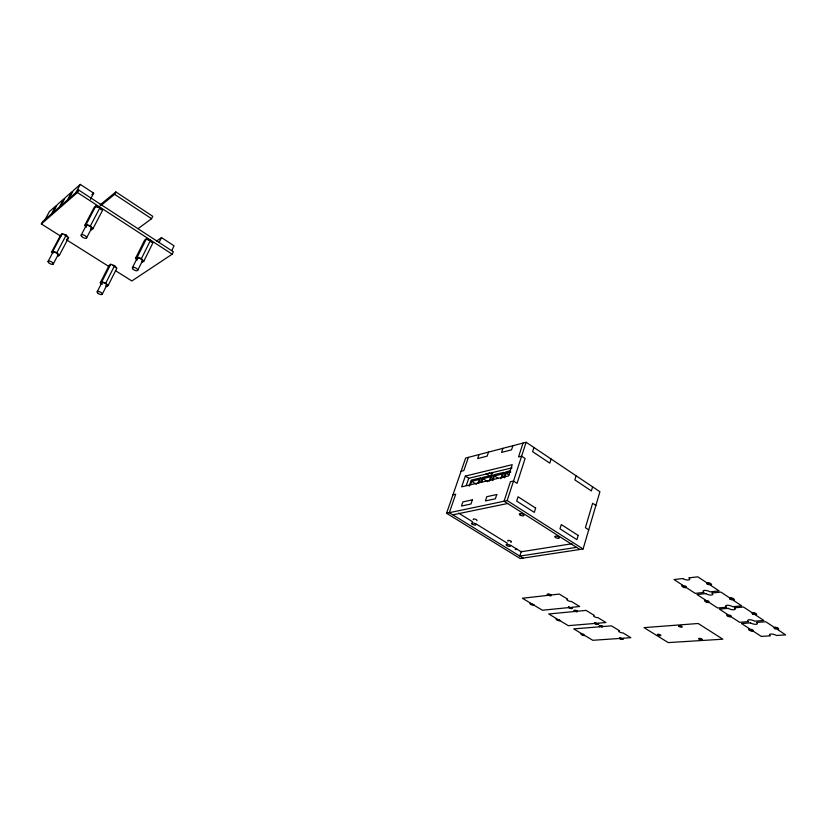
<?xml version="1.0" encoding="UTF-8"?>
<svg xmlns="http://www.w3.org/2000/svg" width="827" height="827" viewBox="0 0 827 827"><rect width="100%" height="100%" fill="white"/><g stroke="black" fill="none" stroke-linecap="round" stroke-linejoin="round"><path stroke-width="1.24" d="M583.097 549.004L599.916 491.745L526.137 442.259L465.642 458.075L446.57 513.267L520.204 558.535L583.097 549.004L507.158 500.573L446.57 513.267M592.597 486.834L591.377 490.938L574.858 479.898L576.109 475.783M521.351 551.247L519.821 556.095L576.543 547.371M551.092 458.995L549.79 463.141L532.598 451.645L533.942 447.49M523.057 443.065L518.519 456.959L521.61 456.194L525.104 458.509L517.061 483.35L513.515 481.056L510.414 481.759L504.056 501.214L579.892 549.49M507.158 500.573L526.137 442.259M504.625 477.841L506.176 473.106L510.797 472.021M500.759 478.73L502.309 474.026L494.412 475.887L492.861 480.57M501.999 477.758L503.767 472.403L505.814 473.737M512.895 445.722L511.531 449.836L501.565 452.41L502.93 448.327M503.87 477.313L505.638 471.959L510.125 470.894M489.088 481.448L490.649 476.786L482.927 478.606L481.759 482.079M490.308 480.477L492.075 475.184L494.112 476.497M492.127 480.053L493.895 474.75L503.767 472.403M478.068 482.937L479.236 479.484L471.679 481.262L470.511 484.705M488.519 452.09L487.165 456.122L477.655 458.572L479.019 454.571M478.988 482.792L480.642 477.903L482.668 479.195M480.776 482.368L482.43 477.479L492.075 475.184M466.304 485.428L468.754 478.254L512.027 467.865M469.147 486.204L471.204 480.146L480.642 477.903M465.332 476.083L461.642 486.845L508.543 475.907L512.233 464.671L465.332 476.083L468.754 478.254M468.392 457.352L463.833 470.584L461.084 471.266M115.48 270.667L131.834 280.973L172.171 254.189L173.339 251.78L78.751 190.086L42.611 221.636L41.35 223.952L60.971 236.326M171.84 250.447L174.083 245.836L161.513 237.597L156.665 240.977M159.229 242.218L161.513 237.597M141.996 262.49L143.784 261.27L141.438 258.582L150.524 240.306L146.41 238.848L144.622 240.119L135.514 258.344L137.086 260.133M137.716 270.315L142.296 261.105M143.784 261.27L152.83 243.024L150.524 240.306M135.514 258.344L137.292 257.114L146.41 238.848M132.403 267.721L137.003 258.51M138.13 228.603L151.568 218.71L152.768 216.323L115.873 191.936L99.995 204.951M102.238 294.236L106.693 285.429M107.572 284.519L106.476 286.69L108.079 285.604L116.886 268.155L114.612 265.643L110.715 264.268L109.123 265.405L100.263 282.834L101.804 284.478M108.079 285.604L105.773 283.113L114.612 265.643M100.263 282.834L101.855 281.728L110.715 264.268M97.183 291.797L101.649 282.999M91.27 230.03L92.955 228.697L102.548 210.327L100.067 207.463L95.87 205.975L94.185 207.37L84.54 225.719L86.204 224.375L95.87 205.975M100.749 205.675L114.633 194.335L115.873 191.936M92.955 228.697L90.432 225.864L100.067 207.463M86.618 237.835L91.477 228.552M81.149 235.157L86.018 225.874M53.259 263.978L57.952 255.109M57.838 256.453L59.348 255.264L68.641 237.7L66.212 235.064L62.242 233.659L60.743 234.899L51.388 252.442L52.876 251.243L62.242 233.659M90.443 199.297L93.678 193.177L80.281 184.4L73.231 190.603L68.879 198.707M48.049 261.466L52.773 252.597M59.348 255.264L56.867 252.659L66.212 235.064M75.898 192.577L80.281 184.4M41.35 223.952L77.438 192.526L78.751 190.086M60.753 205.799L65.075 197.787L71.928 191.75L67.576 199.834M51.625 213.759L55.905 205.851L49.413 211.567L45.154 219.413M52.856 212.694L57.135 204.765L63.813 198.893L59.503 206.895M91.89 194.696L93.678 193.177M67.121 238.931L68.641 237.7M452.948 494.804L455.708 494.184L449.33 512.688L523.077 558.101M452.803 514.828L507.633 503.498M515.211 549.593L517.113 549.283M572.005 543.752L521.155 551.774L510.528 545.21M86.204 224.375L90.432 225.864M137.292 257.114L141.438 258.582M52.876 251.243L56.867 252.659M101.855 281.728L105.773 283.113M458.603 513.112L472.496 521.703M475.701 523.687L507.24 543.184M66.429 239.758L108.947 266.542M471.679 481.262L476.424 484.281M482.927 478.606L487.692 481.665M486.1 473.582L490.266 476.269M494.412 475.887L498.247 478.368M588.721 529.849L585.402 527.698L592.618 503.261L595.895 505.431M77.438 192.526L172.171 254.189M506.176 473.106L509.07 474.987M114.633 194.335L151.568 218.71M147.847 239.882A2.926 1.292 27.2 0 1 149.222 240.368M150.938 241.639A2.926 1.292 27.2 0 1 151.248 242.094M137.117 259.275A2.946 1.261 26.9 0 1 138.316 258.076A2.946 1.261 26.9 0 1 141.727 259.74A2.946 1.261 26.9 0 1 141.696 261.518M64.341 234.847A2.874 1.189 28.2 0 1 65.023 235.137M65.674 235.499A2.874 1.189 28.2 0 1 66.263 235.922M66.739 236.367A2.874 1.189 28.2 0 1 67.08 236.801M52.959 253.341A2.884 1.158 27.9 0 1 53.941 252.173A2.884 1.158 27.9 0 1 57.27 253.786A2.884 1.158 27.9 0 1 57.445 255.512M96.232 207.039A3.019 1.334 28.4 0 1 98.072 207.257M98.785 207.556A3.019 1.334 28.4 0 1 99.467 207.949M100.574 208.88A3.019 1.334 28.4 0 1 101.08 209.8M86.546 227.156A3.039 1.303 28.1 0 1 87.104 225.368A3.039 1.303 28.1 0 1 90.96 227.26A3.039 1.303 28.1 0 1 90.391 229.048M112.751 265.415A2.781 1.158 27.1 0 1 114.043 266.046M114.612 266.449A2.781 1.158 27.1 0 1 115.056 266.873M115.377 267.297A2.781 1.158 27.1 0 1 115.522 267.679M102.114 284.106A2.801 1.127 26.8 0 1 102.672 282.596A2.801 1.127 26.8 0 1 106.238 284.323A2.801 1.127 26.8 0 1 105.67 285.822M474.026 518.953A1.964 0.713 18.7 0 1 476.311 519.645A1.964 0.713 18.7 0 1 476.817 520.69M473.354 519.635A1.964 0.713 18.7 0 1 473.406 519.077M508.088 541.251A1.933 0.693 18.1 0 1 508.584 540.382A1.933 0.693 18.1 0 1 511.169 541.303A1.933 0.693 18.1 0 1 510.662 542.161M491.62 472.403A1.933 0.775 18.5 0 1 492.075 473.85A1.933 0.775 18.5 0 1 489.088 472.703M531.017 603.751L533.891 604.775L531.017 603.751M578.166 535.42L576.905 539.669L559.982 528.825L561.285 524.566L578.166 535.42M557.129 619.34L559.972 620.353L557.129 619.34M568.511 606.956L571.447 608L568.511 606.956M535.648 508.088L534.294 512.368L516.668 501.09L518.064 496.779L535.648 508.088M496.789 494.525L495.383 498.795L485.397 500.924L486.803 496.696L496.789 494.525M574.879 610.802C577.225 613.665 579.024 610.223 574.879 610.802M472.382 499.839L470.976 504.005L461.466 506.041L462.872 501.906L472.382 499.839M581.888 634.113C584.162 636.78 585.857 633.627 581.888 634.113M594.706 622.824C597.011 625.625 598.841 622.266 594.706 622.824M600.164 626.132C602.459 628.913 604.299 625.584 600.164 626.132M619.526 637.855C621.78 640.584 623.641 637.348 619.526 637.855M682.823 578.549L674.046 579.562L682.688 585.216A3.008 1.065 15.1 0 0 682.492 586.725A3.008 1.065 15.1 0 0 686.606 587.77L695.207 593.352L704.046 592.452A4.094 1.447 14.8 0 1 704.408 590.426A4.094 1.447 14.8 0 1 710.031 591.853L719.128 590.933L710.527 585.216A3.081 1.106 14.7 0 0 710.807 583.676A3.081 1.106 14.7 0 0 706.578 582.611L697.802 576.832L688.757 577.866A4.125 1.489 15.1 0 1 688.467 579.975A4.125 1.489 15.1 0 1 682.823 578.549M547.939 595.357L522.375 598.252L530.614 603.172A2.574 0.827 17.7 0 0 530.8 604.444A2.574 0.827 17.7 0 0 534.283 605.364L542.44 610.223L568.242 607.649A2.636 0.858 17.1 0 0 571.829 608.589A2.636 0.858 17.1 0 0 571.726 607.297L579.675 606.511L571.385 601.456A2.677 0.879 17.1 0 1 567.756 600.505A2.677 0.879 17.1 0 1 567.653 599.182L559.269 594.075L551.392 594.964A2.657 0.879 17.4 0 0 547.784 594.013A2.657 0.879 17.4 0 0 547.939 595.357M705.834 593.621L696.985 594.51L705.441 600.04A2.988 1.044 14.8 0 0 705.183 601.487A2.988 1.044 14.8 0 0 709.266 602.532L717.671 607.99L726.571 607.214A4.073 1.416 14.5 0 1 727.005 605.261A4.073 1.416 14.5 0 1 732.588 606.687L741.747 605.881L733.342 600.299A3.06 1.075 14.4 0 0 733.694 598.82A3.06 1.075 14.4 0 0 729.497 597.756L720.917 592.111L711.809 593.021A4.094 1.447 14.8 0 1 711.437 595.047A4.094 1.447 14.8 0 1 705.834 593.621M574.6 611.494L548.714 613.975L556.757 618.772A2.553 0.806 17.3 0 0 556.881 619.992A2.553 0.806 17.3 0 0 560.344 620.912L568.294 625.667L594.396 623.486A2.615 0.837 16.8 0 0 597.952 624.426A2.615 0.837 16.8 0 0 597.921 623.186L605.953 622.524L597.88 617.593A2.657 0.858 16.7 0 1 594.272 616.642A2.657 0.858 16.7 0 1 594.231 615.381L586.064 610.398L578.094 611.163A2.636 0.848 17 0 0 574.507 610.212A2.636 0.848 17 0 0 574.6 611.494M728.308 608.352L719.407 609.127L727.667 614.523A2.967 1.013 14.6 0 0 727.357 615.919A2.967 1.013 14.6 0 0 731.409 616.963L739.627 622.297L748.58 621.625A4.042 1.375 14.2 0 1 749.097 619.754A4.042 1.375 14.2 0 1 754.637 621.18L763.848 620.488L755.64 615.04A3.039 1.044 14.1 0 0 756.043 613.613A3.039 1.044 14.1 0 0 751.877 612.549L743.504 607.039L734.335 607.835A4.063 1.406 14.5 0 1 733.88 609.768A4.063 1.406 14.5 0 1 728.308 608.352M599.854 626.783L573.69 628.882L581.536 633.565A2.533 0.786 17 0 0 581.608 634.733A2.533 0.786 17 0 0 585.04 635.663L592.814 640.294L619.175 638.485A2.595 0.817 16.4 0 0 622.71 639.426A2.595 0.817 16.4 0 0 622.741 638.248L630.846 637.689L622.969 632.882A2.626 0.837 16.4 0 1 619.382 631.931A2.626 0.837 16.4 0 1 619.413 630.712L611.432 625.853L603.379 626.504A2.615 0.827 16.7 0 0 599.823 625.563A2.615 0.827 16.7 0 0 599.854 626.783M698.195 623.496L644.026 627.631L668.237 642.6L722.829 639.199L698.195 623.496M750.482 622.876L741.53 623.537L749.603 628.82A2.946 0.982 14.3 0 0 749.231 630.164A2.946 0.982 14.3 0 0 753.263 631.197L761.295 636.418L770.299 635.849A4.011 1.334 14 0 1 770.888 634.051A4.011 1.334 14 0 1 776.388 635.477L785.65 634.888L777.628 629.564A3.019 1.023 13.9 0 0 778.083 628.2A3.019 1.023 13.9 0 0 773.948 627.135L765.761 621.749L756.54 622.431A4.042 1.375 14.2 0 1 756.012 624.292A4.042 1.375 14.2 0 1 750.482 622.876M132.837 268.92A2.957 1.251 26.8 0 0 137.509 270.574A2.957 1.251 26.8 0 0 134.842 267.566A2.957 1.251 26.8 0 0 132.837 268.92M48.597 262.624A2.894 1.147 27.7 0 0 53.083 264.226A2.894 1.147 27.7 0 0 50.282 261.311A2.894 1.147 27.7 0 0 48.597 262.624M81.666 236.419A3.06 1.282 28 0 0 86.421 238.104A3.06 1.282 28 0 0 83.558 234.94A3.06 1.282 28 0 0 81.666 236.419M97.638 292.892A2.812 1.116 26.7 0 0 102.052 294.464A2.812 1.116 26.7 0 0 99.436 291.683A2.812 1.116 26.7 0 0 97.638 292.892M555.486 537.509A2.409 0.889 17.2 0 0 559.321 538.046A2.409 0.889 17.2 0 0 556.385 536.185A2.409 0.889 17.2 0 0 555.486 537.509M472.331 524.256A2.326 0.837 18.7 0 0 475.928 524.763A2.326 0.837 18.7 0 0 472.972 522.933A2.326 0.837 18.7 0 0 472.331 524.256M520.09 515.025A2.44 0.92 17.9 0 0 523.936 515.541A2.44 0.92 17.9 0 0 520.896 513.619A2.44 0.92 17.9 0 0 520.09 515.025M506.889 545.572A2.295 0.817 18.1 0 0 510.476 546.109A2.295 0.817 18.1 0 0 507.613 544.331A2.295 0.817 18.1 0 0 506.889 545.572M548.632 595.275A1.582 0.517 17.4 0 0 551.144 595.688A1.582 0.517 17.4 0 0 549.211 594.51A1.582 0.517 17.4 0 0 548.632 595.275M750.451 630.277A1.747 0.589 14.3 0 0 753.128 630.453A1.747 0.589 14.3 0 0 750.72 629.306A1.747 0.589 14.3 0 0 750.451 630.277M774.754 628.634A1.788 0.61 13.9 0 0 777.525 628.799A1.788 0.61 13.9 0 0 775.085 627.631A1.788 0.61 13.9 0 0 774.754 628.634M728.236 615.846A1.768 0.6 14.6 0 0 731.161 616.322A1.768 0.6 14.6 0 0 729.238 615.071A1.768 0.6 14.6 0 0 728.236 615.846M752.746 614.089A1.809 0.62 14.1 0 0 755.516 614.244A1.809 0.62 14.1 0 0 753.035 613.055A1.809 0.62 14.1 0 0 752.746 614.089M706.062 601.405A1.778 0.62 14.8 0 0 708.987 601.87A1.778 0.62 14.8 0 0 707.023 600.588A1.778 0.62 14.8 0 0 706.062 601.405M730.076 599.151A1.819 0.641 14.4 0 0 733.084 599.627A1.819 0.641 14.4 0 0 731.109 598.314A1.819 0.641 14.4 0 0 730.076 599.151M683.371 586.632A1.788 0.631 15.1 0 0 686.307 587.077A1.788 0.631 15.1 0 0 684.291 585.764A1.788 0.631 15.1 0 0 683.371 586.632M707.219 584.058A1.83 0.662 14.7 0 0 710.238 584.513A1.83 0.662 14.7 0 0 708.212 583.169A1.83 0.662 14.7 0 0 707.219 584.058M699.177 639.168A1.871 0.61 15.2 0 0 702.257 639.705A1.871 0.61 15.2 0 0 700.18 638.382A1.871 0.61 15.2 0 0 699.177 639.168M679.081 626.515A1.892 0.62 15.5 0 0 682.172 627.042A1.892 0.62 15.5 0 0 680.052 625.698A1.892 0.62 15.5 0 0 679.081 626.515M657.837 635.043A1.819 0.589 15.8 0 0 660.814 635.56A1.819 0.589 15.8 0 0 658.726 634.268A1.819 0.589 15.8 0 0 657.837 635.043"/></g></svg>
